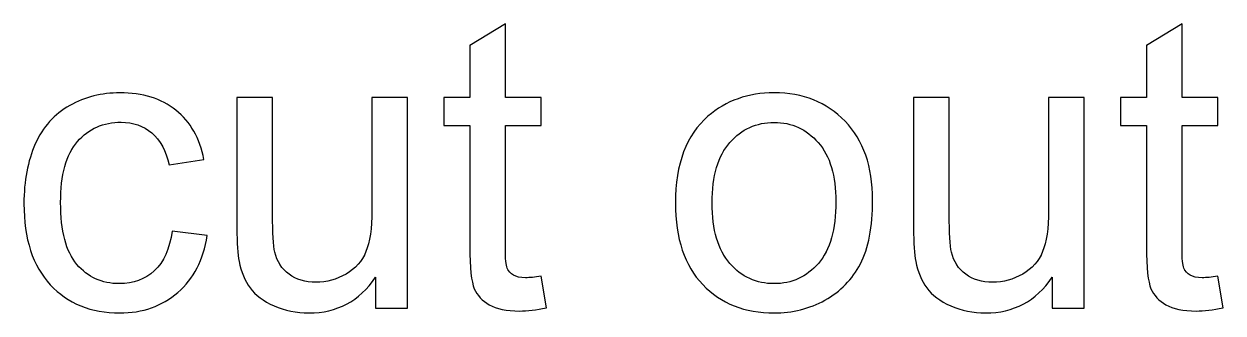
# Model space of a CAD drawing. Header units: inches. Extents: x -11.8 to 11.6, y -5.3 to 5.9.
# Drawn here: x 7.932 to 9.409, y 2.377 to 2.733 of the extents above; entities that cross this region are included whole.
import ezdxf

# ---------------------------------------------------------------- set-up
doc = ezdxf.new("R2010")
doc.units = ezdxf.units.IN
doc.header["$MEASUREMENT"] = 0
doc.layers.add('Layer 1', color=7, linetype='Continuous')

msp = doc.modelspace()

# ---------------------------------------------------------------- linework, layer by layer
at = {"layer": 'Layer 1', "color": 250}
for points, knots in [([(8.569, 2.4222), (8.569, 2.4222), (8.5754, 2.3833), (8.5754, 2.3833), (8.5754, 2.3833), (8.563, 2.3808), (8.552, 2.3794), (8.5422, 2.3794), (8.5422, 2.3794), (8.5262, 2.3794), (8.5139, 2.3819), (8.505, 2.387), (8.505, 2.387), (8.4963, 2.392), (8.4901, 2.3987), (8.4865, 2.4069), (8.4865, 2.4069), (8.483, 2.4151), (8.4811, 2.4324), (8.4811, 2.4588), (8.4811, 2.4588), (8.4811, 2.4588), (8.4811, 2.6079), (8.4811, 2.6079), (8.4811, 2.6079), (8.4811, 2.6079), (8.4489, 2.6079), (8.4489, 2.6079), (8.4489, 2.6079), (8.4489, 2.6079), (8.4489, 2.6421), (8.4489, 2.6421), (8.4489, 2.6421), (8.4489, 2.6421), (8.4811, 2.6421), (8.4811, 2.6421), (8.4811, 2.6421), (8.4811, 2.6421), (8.4811, 2.7063), (8.4811, 2.7063), (8.4811, 2.7063), (8.4811, 2.7063), (8.5249, 2.7327), (8.5249, 2.7327), (8.5249, 2.7327), (8.5249, 2.7327), (8.5249, 2.6421), (8.5249, 2.6421), (8.5249, 2.6421), (8.5249, 2.6421), (8.569, 2.6421), (8.569, 2.6421), (8.569, 2.6421), (8.569, 2.6421), (8.569, 2.6079), (8.569, 2.6079), (8.569, 2.6079), (8.569, 2.6079), (8.5249, 2.6079), (8.5249, 2.6079), (8.5249, 2.6079), (8.5249, 2.6079), (8.5249, 2.4563), (8.5249, 2.4563), (8.5249, 2.4563), (8.5249, 2.4438), (8.5256, 2.4358), (8.5271, 2.4322), (8.5271, 2.4322), (8.5287, 2.4286), (8.5312, 2.4258), (8.5347, 2.4236), (8.5347, 2.4236), (8.5382, 2.4215), (8.5432, 2.4204), (8.5497, 2.4204), (8.5497, 2.4204), (8.5546, 2.4204), (8.561, 2.421), (8.569, 2.4222)], [0, 0, 0, 0, 0.047619, 0.047619, 0.047619, 0.047619, 0.095238, 0.095238, 0.095238, 0.095238, 0.142857, 0.142857, 0.142857, 0.142857, 0.190476, 0.190476, 0.190476, 0.190476, 0.238095, 0.238095, 0.238095, 0.238095, 0.285714, 0.285714, 0.285714, 0.285714, 0.333333, 0.333333, 0.333333, 0.333333, 0.380952, 0.380952, 0.380952, 0.380952, 0.428571, 0.428571, 0.428571, 0.428571, 0.47619, 0.47619, 0.47619, 0.47619, 0.52381, 0.52381, 0.52381, 0.52381, 0.571429, 0.571429, 0.571429, 0.571429, 0.619048, 0.619048, 0.619048, 0.619048, 0.666667, 0.666667, 0.666667, 0.666667, 0.714286, 0.714286, 0.714286, 0.714286, 0.761905, 0.761905, 0.761905, 0.761905, 0.809524, 0.809524, 0.809524, 0.809524, 0.857143, 0.857143, 0.857143, 0.857143, 0.904762, 0.904762, 0.904762, 0.904762, 1, 1, 1, 1]), ([(9.403, 2.4222), (9.403, 2.4222), (9.4094, 2.3833), (9.4094, 2.3833), (9.4094, 2.3833), (9.397, 2.3808), (9.386, 2.3794), (9.3762, 2.3794), (9.3762, 2.3794), (9.3602, 2.3794), (9.3479, 2.3819), (9.339, 2.387), (9.339, 2.387), (9.3303, 2.392), (9.3241, 2.3987), (9.3205, 2.4069), (9.3205, 2.4069), (9.317, 2.4151), (9.3151, 2.4324), (9.3151, 2.4588), (9.3151, 2.4588), (9.3151, 2.4588), (9.3151, 2.6079), (9.3151, 2.6079), (9.3151, 2.6079), (9.3151, 2.6079), (9.2829, 2.6079), (9.2829, 2.6079), (9.2829, 2.6079), (9.2829, 2.6079), (9.2829, 2.6421), (9.2829, 2.6421), (9.2829, 2.6421), (9.2829, 2.6421), (9.3151, 2.6421), (9.3151, 2.6421), (9.3151, 2.6421), (9.3151, 2.6421), (9.3151, 2.7063), (9.3151, 2.7063), (9.3151, 2.7063), (9.3151, 2.7063), (9.3589, 2.7327), (9.3589, 2.7327), (9.3589, 2.7327), (9.3589, 2.7327), (9.3589, 2.6421), (9.3589, 2.6421), (9.3589, 2.6421), (9.3589, 2.6421), (9.403, 2.6421), (9.403, 2.6421), (9.403, 2.6421), (9.403, 2.6421), (9.403, 2.6079), (9.403, 2.6079), (9.403, 2.6079), (9.403, 2.6079), (9.3589, 2.6079), (9.3589, 2.6079), (9.3589, 2.6079), (9.3589, 2.6079), (9.3589, 2.4563), (9.3589, 2.4563), (9.3589, 2.4563), (9.3589, 2.4438), (9.3596, 2.4358), (9.3611, 2.4322), (9.3611, 2.4322), (9.3627, 2.4286), (9.3652, 2.4258), (9.3687, 2.4236), (9.3687, 2.4236), (9.3722, 2.4215), (9.3772, 2.4204), (9.3837, 2.4204), (9.3837, 2.4204), (9.3886, 2.4204), (9.395, 2.421), (9.403, 2.4222)], [0, 0, 0, 0, 0.047619, 0.047619, 0.047619, 0.047619, 0.095238, 0.095238, 0.095238, 0.095238, 0.142857, 0.142857, 0.142857, 0.142857, 0.190476, 0.190476, 0.190476, 0.190476, 0.238095, 0.238095, 0.238095, 0.238095, 0.285714, 0.285714, 0.285714, 0.285714, 0.333333, 0.333333, 0.333333, 0.333333, 0.380952, 0.380952, 0.380952, 0.380952, 0.428571, 0.428571, 0.428571, 0.428571, 0.47619, 0.47619, 0.47619, 0.47619, 0.52381, 0.52381, 0.52381, 0.52381, 0.571429, 0.571429, 0.571429, 0.571429, 0.619048, 0.619048, 0.619048, 0.619048, 0.666667, 0.666667, 0.666667, 0.666667, 0.714286, 0.714286, 0.714286, 0.714286, 0.761905, 0.761905, 0.761905, 0.761905, 0.809524, 0.809524, 0.809524, 0.809524, 0.857143, 0.857143, 0.857143, 0.857143, 0.904762, 0.904762, 0.904762, 0.904762, 1, 1, 1, 1]), ([(8.1142, 2.4778), (8.1142, 2.4778), (8.1574, 2.4722), (8.1574, 2.4722), (8.1574, 2.4722), (8.1527, 2.4424), (8.1406, 2.4191), (8.1211, 2.4023), (8.1211, 2.4023), (8.1017, 2.3854), (8.0778, 2.377), (8.0495, 2.377), (8.0495, 2.377), (8.014, 2.377), (7.9855, 2.3886), (7.964, 2.4118), (7.964, 2.4118), (7.9424, 2.4349), (7.9315, 2.4682), (7.9315, 2.5115), (7.9315, 2.5115), (7.9315, 2.5395), (7.9362, 2.564), (7.9455, 2.585), (7.9455, 2.585), (7.9548, 2.606), (7.9689, 2.6218), (7.9879, 2.6323), (7.9879, 2.6323), (8.0068, 2.6428), (8.0275, 2.648), (8.0497, 2.648), (8.0497, 2.648), (8.0779, 2.648), (8.101, 2.6408), (8.1188, 2.6266), (8.1188, 2.6266), (8.1367, 2.6123), (8.1482, 2.5922), (8.1533, 2.5659), (8.1533, 2.5659), (8.1533, 2.5659), (8.1105, 2.5593), (8.1105, 2.5593), (8.1105, 2.5593), (8.1065, 2.5768), (8.0993, 2.5898), (8.089, 2.5987), (8.089, 2.5987), (8.0786, 2.6074), (8.0661, 2.6118), (8.0515, 2.6118), (8.0515, 2.6118), (8.0293, 2.6118), (8.0113, 2.6039), (7.9975, 2.588), (7.9975, 2.588), (7.9836, 2.5722), (7.9767, 2.5471), (7.9767, 2.5128), (7.9767, 2.5128), (7.9767, 2.4779), (7.9834, 2.4526), (7.9968, 2.4368), (7.9968, 2.4368), (8.0101, 2.421), (8.0275, 2.4131), (8.049, 2.4131), (8.049, 2.4131), (8.0663, 2.4131), (8.0806, 2.4184), (8.0922, 2.429), (8.0922, 2.429), (8.1038, 2.4396), (8.1111, 2.4558), (8.1142, 2.4778)], [0, 0, 0, 0, 0.05, 0.05, 0.05, 0.05, 0.1, 0.1, 0.1, 0.1, 0.15, 0.15, 0.15, 0.15, 0.2, 0.2, 0.2, 0.2, 0.25, 0.25, 0.25, 0.25, 0.3, 0.3, 0.3, 0.3, 0.35, 0.35, 0.35, 0.35, 0.4, 0.4, 0.4, 0.4, 0.45, 0.45, 0.45, 0.45, 0.5, 0.5, 0.5, 0.5, 0.55, 0.55, 0.55, 0.55, 0.6, 0.6, 0.6, 0.6, 0.65, 0.65, 0.65, 0.65, 0.7, 0.7, 0.7, 0.7, 0.75, 0.75, 0.75, 0.75, 0.8, 0.8, 0.8, 0.8, 0.85, 0.85, 0.85, 0.85, 0.9, 0.9, 0.9, 0.9, 1, 1, 1, 1]), ([(8.7345, 2.5125), (8.7345, 2.5605), (8.7479, 2.5961), (8.7746, 2.6192), (8.7746, 2.6192), (8.7969, 2.6383), (8.824, 2.648), (8.8561, 2.648), (8.8561, 2.648), (8.8918, 2.648), (8.921, 2.6363), (8.9435, 2.6129), (8.9435, 2.6129), (8.9662, 2.5896), (8.9775, 2.5573), (8.9775, 2.5162), (8.9775, 2.5162), (8.9775, 2.4828), (8.9725, 2.4565), (8.9625, 2.4374), (8.9625, 2.4374), (8.9525, 2.4183), (8.9379, 2.4034), (8.9188, 2.3928), (8.9188, 2.3928), (8.8996, 2.3823), (8.8788, 2.377), (8.8561, 2.377), (8.8561, 2.377), (8.8199, 2.377), (8.7905, 2.3886), (8.7681, 2.4119), (8.7681, 2.4119), (8.7457, 2.4352), (8.7345, 2.4687), (8.7345, 2.5125)], [0, 0, 0, 0, 0.1, 0.1, 0.1, 0.1, 0.2, 0.2, 0.2, 0.2, 0.3, 0.3, 0.3, 0.3, 0.4, 0.4, 0.4, 0.4, 0.5, 0.5, 0.5, 0.5, 0.6, 0.6, 0.6, 0.6, 0.7, 0.7, 0.7, 0.7, 0.8, 0.8, 0.8, 0.8, 1, 1, 1, 1]), ([(8.365, 2.3828), (8.365, 2.3828), (8.365, 2.4209), (8.365, 2.4209), (8.365, 2.4209), (8.3447, 2.3916), (8.3173, 2.377), (8.2826, 2.377), (8.2826, 2.377), (8.2674, 2.377), (8.253, 2.3799), (8.2398, 2.3858), (8.2398, 2.3858), (8.2265, 2.3916), (8.2167, 2.399), (8.2103, 2.4078), (8.2103, 2.4078), (8.2038, 2.4168), (8.1993, 2.4276), (8.1967, 2.4404), (8.1967, 2.4404), (8.195, 2.4491), (8.194, 2.4628), (8.194, 2.4815), (8.194, 2.4815), (8.194, 2.4815), (8.194, 2.6421), (8.194, 2.6421), (8.194, 2.6421), (8.194, 2.6421), (8.238, 2.6421), (8.238, 2.6421), (8.238, 2.6421), (8.238, 2.6421), (8.238, 2.4983), (8.238, 2.4983), (8.238, 2.4983), (8.238, 2.4753), (8.2389, 2.4599), (8.2406, 2.4519), (8.2406, 2.4519), (8.2435, 2.4403), (8.2493, 2.4313), (8.2582, 2.4247), (8.2582, 2.4247), (8.2672, 2.4181), (8.2783, 2.4148), (8.2915, 2.4148), (8.2915, 2.4148), (8.3046, 2.4148), (8.317, 2.4182), (8.3285, 2.4249), (8.3285, 2.4249), (8.3401, 2.4317), (8.3483, 2.4409), (8.353, 2.4525), (8.353, 2.4525), (8.3579, 2.4642), (8.3603, 2.4811), (8.3603, 2.5032), (8.3603, 2.5032), (8.3603, 2.5032), (8.3603, 2.6421), (8.3603, 2.6421), (8.3603, 2.6421), (8.3603, 2.6421), (8.4042, 2.6421), (8.4042, 2.6421), (8.4042, 2.6421), (8.4042, 2.6421), (8.4042, 2.3828), (8.4042, 2.3828), (8.4042, 2.3828), (8.4042, 2.3828), (8.365, 2.3828), (8.365, 2.3828)], [0, 0, 0, 0, 0.05, 0.05, 0.05, 0.05, 0.1, 0.1, 0.1, 0.1, 0.15, 0.15, 0.15, 0.15, 0.2, 0.2, 0.2, 0.2, 0.25, 0.25, 0.25, 0.25, 0.3, 0.3, 0.3, 0.3, 0.35, 0.35, 0.35, 0.35, 0.4, 0.4, 0.4, 0.4, 0.45, 0.45, 0.45, 0.45, 0.5, 0.5, 0.5, 0.5, 0.55, 0.55, 0.55, 0.55, 0.6, 0.6, 0.6, 0.6, 0.65, 0.65, 0.65, 0.65, 0.7, 0.7, 0.7, 0.7, 0.75, 0.75, 0.75, 0.75, 0.8, 0.8, 0.8, 0.8, 0.85, 0.85, 0.85, 0.85, 0.9, 0.9, 0.9, 0.9, 1, 1, 1, 1]), ([(9.199, 2.3828), (9.199, 2.3828), (9.199, 2.4209), (9.199, 2.4209), (9.199, 2.4209), (9.1787, 2.3916), (9.1513, 2.377), (9.1166, 2.377), (9.1166, 2.377), (9.1014, 2.377), (9.087, 2.3799), (9.0738, 2.3858), (9.0738, 2.3858), (9.0605, 2.3916), (9.0507, 2.399), (9.0443, 2.4078), (9.0443, 2.4078), (9.0378, 2.4168), (9.0333, 2.4276), (9.0307, 2.4404), (9.0307, 2.4404), (9.029, 2.4491), (9.028, 2.4628), (9.028, 2.4815), (9.028, 2.4815), (9.028, 2.4815), (9.028, 2.6421), (9.028, 2.6421), (9.028, 2.6421), (9.028, 2.6421), (9.072, 2.6421), (9.072, 2.6421), (9.072, 2.6421), (9.072, 2.6421), (9.072, 2.4983), (9.072, 2.4983), (9.072, 2.4983), (9.072, 2.4753), (9.0729, 2.4599), (9.0746, 2.4519), (9.0746, 2.4519), (9.0775, 2.4403), (9.0833, 2.4313), (9.0922, 2.4247), (9.0922, 2.4247), (9.1012, 2.4181), (9.1123, 2.4148), (9.1255, 2.4148), (9.1255, 2.4148), (9.1386, 2.4148), (9.151, 2.4182), (9.1625, 2.4249), (9.1625, 2.4249), (9.1741, 2.4317), (9.1823, 2.4409), (9.187, 2.4525), (9.187, 2.4525), (9.1919, 2.4642), (9.1943, 2.4811), (9.1943, 2.5032), (9.1943, 2.5032), (9.1943, 2.5032), (9.1943, 2.6421), (9.1943, 2.6421), (9.1943, 2.6421), (9.1943, 2.6421), (9.2382, 2.6421), (9.2382, 2.6421), (9.2382, 2.6421), (9.2382, 2.6421), (9.2382, 2.3828), (9.2382, 2.3828), (9.2382, 2.3828), (9.2382, 2.3828), (9.199, 2.3828), (9.199, 2.3828)], [0, 0, 0, 0, 0.05, 0.05, 0.05, 0.05, 0.1, 0.1, 0.1, 0.1, 0.15, 0.15, 0.15, 0.15, 0.2, 0.2, 0.2, 0.2, 0.25, 0.25, 0.25, 0.25, 0.3, 0.3, 0.3, 0.3, 0.35, 0.35, 0.35, 0.35, 0.4, 0.4, 0.4, 0.4, 0.45, 0.45, 0.45, 0.45, 0.5, 0.5, 0.5, 0.5, 0.55, 0.55, 0.55, 0.55, 0.6, 0.6, 0.6, 0.6, 0.65, 0.65, 0.65, 0.65, 0.7, 0.7, 0.7, 0.7, 0.75, 0.75, 0.75, 0.75, 0.8, 0.8, 0.8, 0.8, 0.85, 0.85, 0.85, 0.85, 0.9, 0.9, 0.9, 0.9, 1, 1, 1, 1]), ([(8.7797, 2.5125), (8.7797, 2.4793), (8.787, 2.4544), (8.8015, 2.4379), (8.8015, 2.4379), (8.816, 2.4213), (8.8342, 2.4131), (8.8561, 2.4131), (8.8561, 2.4131), (8.878, 2.4131), (8.8961, 2.4214), (8.9106, 2.438), (8.9106, 2.438), (8.925, 2.4546), (8.9323, 2.4799), (8.9323, 2.5139), (8.9323, 2.5139), (8.9323, 2.546), (8.925, 2.5703), (8.9105, 2.5868), (8.9105, 2.5868), (8.8959, 2.6033), (8.8778, 2.6116), (8.8561, 2.6116), (8.8561, 2.6116), (8.8342, 2.6116), (8.816, 2.6033), (8.8015, 2.5869), (8.8015, 2.5869), (8.787, 2.5705), (8.7797, 2.5457), (8.7797, 2.5125)], [0, 0, 0, 0, 0.111111, 0.111111, 0.111111, 0.111111, 0.222222, 0.222222, 0.222222, 0.222222, 0.333333, 0.333333, 0.333333, 0.333333, 0.444444, 0.444444, 0.444444, 0.444444, 0.555556, 0.555556, 0.555556, 0.555556, 0.666667, 0.666667, 0.666667, 0.666667, 0.777778, 0.777778, 0.777778, 0.777778, 1, 1, 1, 1])]:
    msp.add_open_spline(points, degree=3, knots=knots, dxfattribs=at)
at = {"layer": 'Layer 1', "color": 250, "lineweight": 9}
for points, knots in [([(8.569, 2.4222), (8.569, 2.4222), (8.5754, 2.3833), (8.5754, 2.3833), (8.5754, 2.3833), (8.563, 2.3808), (8.552, 2.3794), (8.5422, 2.3794), (8.5422, 2.3794), (8.5262, 2.3794), (8.5139, 2.3819), (8.505, 2.387), (8.505, 2.387), (8.4963, 2.392), (8.4901, 2.3987), (8.4865, 2.4069), (8.4865, 2.4069), (8.483, 2.4151), (8.4811, 2.4324), (8.4811, 2.4588), (8.4811, 2.4588), (8.4811, 2.4588), (8.4811, 2.6079), (8.4811, 2.6079), (8.4811, 2.6079), (8.4811, 2.6079), (8.4489, 2.6079), (8.4489, 2.6079), (8.4489, 2.6079), (8.4489, 2.6079), (8.4489, 2.6421), (8.4489, 2.6421), (8.4489, 2.6421), (8.4489, 2.6421), (8.4811, 2.6421), (8.4811, 2.6421), (8.4811, 2.6421), (8.4811, 2.6421), (8.4811, 2.7063), (8.4811, 2.7063), (8.4811, 2.7063), (8.4811, 2.7063), (8.5249, 2.7327), (8.5249, 2.7327), (8.5249, 2.7327), (8.5249, 2.7327), (8.5249, 2.6421), (8.5249, 2.6421), (8.5249, 2.6421), (8.5249, 2.6421), (8.569, 2.6421), (8.569, 2.6421), (8.569, 2.6421), (8.569, 2.6421), (8.569, 2.6079), (8.569, 2.6079), (8.569, 2.6079), (8.569, 2.6079), (8.5249, 2.6079), (8.5249, 2.6079), (8.5249, 2.6079), (8.5249, 2.6079), (8.5249, 2.4563), (8.5249, 2.4563), (8.5249, 2.4563), (8.5249, 2.4438), (8.5256, 2.4358), (8.5271, 2.4322), (8.5271, 2.4322), (8.5287, 2.4286), (8.5312, 2.4258), (8.5347, 2.4236), (8.5347, 2.4236), (8.5382, 2.4215), (8.5432, 2.4204), (8.5497, 2.4204), (8.5497, 2.4204), (8.5546, 2.4204), (8.561, 2.421), (8.569, 2.4222)], [0, 0, 0, 0, 0.047619, 0.047619, 0.047619, 0.047619, 0.095238, 0.095238, 0.095238, 0.095238, 0.142857, 0.142857, 0.142857, 0.142857, 0.190476, 0.190476, 0.190476, 0.190476, 0.238095, 0.238095, 0.238095, 0.238095, 0.285714, 0.285714, 0.285714, 0.285714, 0.333333, 0.333333, 0.333333, 0.333333, 0.380952, 0.380952, 0.380952, 0.380952, 0.428571, 0.428571, 0.428571, 0.428571, 0.47619, 0.47619, 0.47619, 0.47619, 0.52381, 0.52381, 0.52381, 0.52381, 0.571429, 0.571429, 0.571429, 0.571429, 0.619048, 0.619048, 0.619048, 0.619048, 0.666667, 0.666667, 0.666667, 0.666667, 0.714286, 0.714286, 0.714286, 0.714286, 0.761905, 0.761905, 0.761905, 0.761905, 0.809524, 0.809524, 0.809524, 0.809524, 0.857143, 0.857143, 0.857143, 0.857143, 0.904762, 0.904762, 0.904762, 0.904762, 1, 1, 1, 1]), ([(9.403, 2.4222), (9.403, 2.4222), (9.4094, 2.3833), (9.4094, 2.3833), (9.4094, 2.3833), (9.397, 2.3808), (9.386, 2.3794), (9.3762, 2.3794), (9.3762, 2.3794), (9.3602, 2.3794), (9.3479, 2.3819), (9.339, 2.387), (9.339, 2.387), (9.3303, 2.392), (9.3241, 2.3987), (9.3205, 2.4069), (9.3205, 2.4069), (9.317, 2.4151), (9.3151, 2.4324), (9.3151, 2.4588), (9.3151, 2.4588), (9.3151, 2.4588), (9.3151, 2.6079), (9.3151, 2.6079), (9.3151, 2.6079), (9.3151, 2.6079), (9.2829, 2.6079), (9.2829, 2.6079), (9.2829, 2.6079), (9.2829, 2.6079), (9.2829, 2.6421), (9.2829, 2.6421), (9.2829, 2.6421), (9.2829, 2.6421), (9.3151, 2.6421), (9.3151, 2.6421), (9.3151, 2.6421), (9.3151, 2.6421), (9.3151, 2.7063), (9.3151, 2.7063), (9.3151, 2.7063), (9.3151, 2.7063), (9.3589, 2.7327), (9.3589, 2.7327), (9.3589, 2.7327), (9.3589, 2.7327), (9.3589, 2.6421), (9.3589, 2.6421), (9.3589, 2.6421), (9.3589, 2.6421), (9.403, 2.6421), (9.403, 2.6421), (9.403, 2.6421), (9.403, 2.6421), (9.403, 2.6079), (9.403, 2.6079), (9.403, 2.6079), (9.403, 2.6079), (9.3589, 2.6079), (9.3589, 2.6079), (9.3589, 2.6079), (9.3589, 2.6079), (9.3589, 2.4563), (9.3589, 2.4563), (9.3589, 2.4563), (9.3589, 2.4438), (9.3596, 2.4358), (9.3611, 2.4322), (9.3611, 2.4322), (9.3627, 2.4286), (9.3652, 2.4258), (9.3687, 2.4236), (9.3687, 2.4236), (9.3722, 2.4215), (9.3772, 2.4204), (9.3837, 2.4204), (9.3837, 2.4204), (9.3886, 2.4204), (9.395, 2.421), (9.403, 2.4222)], [0, 0, 0, 0, 0.047619, 0.047619, 0.047619, 0.047619, 0.095238, 0.095238, 0.095238, 0.095238, 0.142857, 0.142857, 0.142857, 0.142857, 0.190476, 0.190476, 0.190476, 0.190476, 0.238095, 0.238095, 0.238095, 0.238095, 0.285714, 0.285714, 0.285714, 0.285714, 0.333333, 0.333333, 0.333333, 0.333333, 0.380952, 0.380952, 0.380952, 0.380952, 0.428571, 0.428571, 0.428571, 0.428571, 0.47619, 0.47619, 0.47619, 0.47619, 0.52381, 0.52381, 0.52381, 0.52381, 0.571429, 0.571429, 0.571429, 0.571429, 0.619048, 0.619048, 0.619048, 0.619048, 0.666667, 0.666667, 0.666667, 0.666667, 0.714286, 0.714286, 0.714286, 0.714286, 0.761905, 0.761905, 0.761905, 0.761905, 0.809524, 0.809524, 0.809524, 0.809524, 0.857143, 0.857143, 0.857143, 0.857143, 0.904762, 0.904762, 0.904762, 0.904762, 1, 1, 1, 1]), ([(8.1142, 2.4778), (8.1142, 2.4778), (8.1574, 2.4722), (8.1574, 2.4722), (8.1574, 2.4722), (8.1527, 2.4424), (8.1406, 2.4191), (8.1211, 2.4023), (8.1211, 2.4023), (8.1017, 2.3854), (8.0778, 2.377), (8.0495, 2.377), (8.0495, 2.377), (8.014, 2.377), (7.9855, 2.3886), (7.964, 2.4118), (7.964, 2.4118), (7.9424, 2.4349), (7.9315, 2.4682), (7.9315, 2.5115), (7.9315, 2.5115), (7.9315, 2.5395), (7.9362, 2.564), (7.9455, 2.585), (7.9455, 2.585), (7.9548, 2.606), (7.9689, 2.6218), (7.9879, 2.6323), (7.9879, 2.6323), (8.0068, 2.6428), (8.0275, 2.648), (8.0497, 2.648), (8.0497, 2.648), (8.0779, 2.648), (8.101, 2.6408), (8.1188, 2.6266), (8.1188, 2.6266), (8.1367, 2.6123), (8.1482, 2.5922), (8.1533, 2.5659), (8.1533, 2.5659), (8.1533, 2.5659), (8.1105, 2.5593), (8.1105, 2.5593), (8.1105, 2.5593), (8.1065, 2.5768), (8.0993, 2.5898), (8.089, 2.5987), (8.089, 2.5987), (8.0786, 2.6074), (8.0661, 2.6118), (8.0515, 2.6118), (8.0515, 2.6118), (8.0293, 2.6118), (8.0113, 2.6039), (7.9975, 2.588), (7.9975, 2.588), (7.9836, 2.5722), (7.9767, 2.5471), (7.9767, 2.5128), (7.9767, 2.5128), (7.9767, 2.4779), (7.9834, 2.4526), (7.9968, 2.4368), (7.9968, 2.4368), (8.0101, 2.421), (8.0275, 2.4131), (8.049, 2.4131), (8.049, 2.4131), (8.0663, 2.4131), (8.0806, 2.4184), (8.0922, 2.429), (8.0922, 2.429), (8.1038, 2.4396), (8.1111, 2.4558), (8.1142, 2.4778)], [0, 0, 0, 0, 0.05, 0.05, 0.05, 0.05, 0.1, 0.1, 0.1, 0.1, 0.15, 0.15, 0.15, 0.15, 0.2, 0.2, 0.2, 0.2, 0.25, 0.25, 0.25, 0.25, 0.3, 0.3, 0.3, 0.3, 0.35, 0.35, 0.35, 0.35, 0.4, 0.4, 0.4, 0.4, 0.45, 0.45, 0.45, 0.45, 0.5, 0.5, 0.5, 0.5, 0.55, 0.55, 0.55, 0.55, 0.6, 0.6, 0.6, 0.6, 0.65, 0.65, 0.65, 0.65, 0.7, 0.7, 0.7, 0.7, 0.75, 0.75, 0.75, 0.75, 0.8, 0.8, 0.8, 0.8, 0.85, 0.85, 0.85, 0.85, 0.9, 0.9, 0.9, 0.9, 1, 1, 1, 1]), ([(8.7345, 2.5125), (8.7345, 2.5605), (8.7479, 2.5961), (8.7746, 2.6192), (8.7746, 2.6192), (8.7969, 2.6383), (8.824, 2.648), (8.8561, 2.648), (8.8561, 2.648), (8.8918, 2.648), (8.921, 2.6363), (8.9435, 2.6129), (8.9435, 2.6129), (8.9662, 2.5896), (8.9775, 2.5573), (8.9775, 2.5162), (8.9775, 2.5162), (8.9775, 2.4828), (8.9725, 2.4565), (8.9625, 2.4374), (8.9625, 2.4374), (8.9525, 2.4183), (8.9379, 2.4034), (8.9188, 2.3928), (8.9188, 2.3928), (8.8996, 2.3823), (8.8788, 2.377), (8.8561, 2.377), (8.8561, 2.377), (8.8199, 2.377), (8.7905, 2.3886), (8.7681, 2.4119), (8.7681, 2.4119), (8.7457, 2.4352), (8.7345, 2.4687), (8.7345, 2.5125)], [0, 0, 0, 0, 0.1, 0.1, 0.1, 0.1, 0.2, 0.2, 0.2, 0.2, 0.3, 0.3, 0.3, 0.3, 0.4, 0.4, 0.4, 0.4, 0.5, 0.5, 0.5, 0.5, 0.6, 0.6, 0.6, 0.6, 0.7, 0.7, 0.7, 0.7, 0.8, 0.8, 0.8, 0.8, 1, 1, 1, 1]), ([(8.365, 2.3828), (8.365, 2.3828), (8.365, 2.4209), (8.365, 2.4209), (8.365, 2.4209), (8.3447, 2.3916), (8.3173, 2.377), (8.2826, 2.377), (8.2826, 2.377), (8.2674, 2.377), (8.253, 2.3799), (8.2398, 2.3858), (8.2398, 2.3858), (8.2265, 2.3916), (8.2167, 2.399), (8.2103, 2.4078), (8.2103, 2.4078), (8.2038, 2.4168), (8.1993, 2.4276), (8.1967, 2.4404), (8.1967, 2.4404), (8.195, 2.4491), (8.194, 2.4628), (8.194, 2.4815), (8.194, 2.4815), (8.194, 2.4815), (8.194, 2.6421), (8.194, 2.6421), (8.194, 2.6421), (8.194, 2.6421), (8.238, 2.6421), (8.238, 2.6421), (8.238, 2.6421), (8.238, 2.6421), (8.238, 2.4983), (8.238, 2.4983), (8.238, 2.4983), (8.238, 2.4753), (8.2389, 2.4599), (8.2406, 2.4519), (8.2406, 2.4519), (8.2435, 2.4403), (8.2493, 2.4313), (8.2582, 2.4247), (8.2582, 2.4247), (8.2672, 2.4181), (8.2783, 2.4148), (8.2915, 2.4148), (8.2915, 2.4148), (8.3046, 2.4148), (8.317, 2.4182), (8.3285, 2.4249), (8.3285, 2.4249), (8.3401, 2.4317), (8.3483, 2.4409), (8.353, 2.4525), (8.353, 2.4525), (8.3579, 2.4642), (8.3603, 2.4811), (8.3603, 2.5032), (8.3603, 2.5032), (8.3603, 2.5032), (8.3603, 2.6421), (8.3603, 2.6421), (8.3603, 2.6421), (8.3603, 2.6421), (8.4042, 2.6421), (8.4042, 2.6421), (8.4042, 2.6421), (8.4042, 2.6421), (8.4042, 2.3828), (8.4042, 2.3828), (8.4042, 2.3828), (8.4042, 2.3828), (8.365, 2.3828), (8.365, 2.3828)], [0, 0, 0, 0, 0.05, 0.05, 0.05, 0.05, 0.1, 0.1, 0.1, 0.1, 0.15, 0.15, 0.15, 0.15, 0.2, 0.2, 0.2, 0.2, 0.25, 0.25, 0.25, 0.25, 0.3, 0.3, 0.3, 0.3, 0.35, 0.35, 0.35, 0.35, 0.4, 0.4, 0.4, 0.4, 0.45, 0.45, 0.45, 0.45, 0.5, 0.5, 0.5, 0.5, 0.55, 0.55, 0.55, 0.55, 0.6, 0.6, 0.6, 0.6, 0.65, 0.65, 0.65, 0.65, 0.7, 0.7, 0.7, 0.7, 0.75, 0.75, 0.75, 0.75, 0.8, 0.8, 0.8, 0.8, 0.85, 0.85, 0.85, 0.85, 0.9, 0.9, 0.9, 0.9, 1, 1, 1, 1]), ([(9.199, 2.3828), (9.199, 2.3828), (9.199, 2.4209), (9.199, 2.4209), (9.199, 2.4209), (9.1787, 2.3916), (9.1513, 2.377), (9.1166, 2.377), (9.1166, 2.377), (9.1014, 2.377), (9.087, 2.3799), (9.0738, 2.3858), (9.0738, 2.3858), (9.0605, 2.3916), (9.0507, 2.399), (9.0443, 2.4078), (9.0443, 2.4078), (9.0378, 2.4168), (9.0333, 2.4276), (9.0307, 2.4404), (9.0307, 2.4404), (9.029, 2.4491), (9.028, 2.4628), (9.028, 2.4815), (9.028, 2.4815), (9.028, 2.4815), (9.028, 2.6421), (9.028, 2.6421), (9.028, 2.6421), (9.028, 2.6421), (9.072, 2.6421), (9.072, 2.6421), (9.072, 2.6421), (9.072, 2.6421), (9.072, 2.4983), (9.072, 2.4983), (9.072, 2.4983), (9.072, 2.4753), (9.0729, 2.4599), (9.0746, 2.4519), (9.0746, 2.4519), (9.0775, 2.4403), (9.0833, 2.4313), (9.0922, 2.4247), (9.0922, 2.4247), (9.1012, 2.4181), (9.1123, 2.4148), (9.1255, 2.4148), (9.1255, 2.4148), (9.1386, 2.4148), (9.151, 2.4182), (9.1625, 2.4249), (9.1625, 2.4249), (9.1741, 2.4317), (9.1823, 2.4409), (9.187, 2.4525), (9.187, 2.4525), (9.1919, 2.4642), (9.1943, 2.4811), (9.1943, 2.5032), (9.1943, 2.5032), (9.1943, 2.5032), (9.1943, 2.6421), (9.1943, 2.6421), (9.1943, 2.6421), (9.1943, 2.6421), (9.2382, 2.6421), (9.2382, 2.6421), (9.2382, 2.6421), (9.2382, 2.6421), (9.2382, 2.3828), (9.2382, 2.3828), (9.2382, 2.3828), (9.2382, 2.3828), (9.199, 2.3828), (9.199, 2.3828)], [0, 0, 0, 0, 0.05, 0.05, 0.05, 0.05, 0.1, 0.1, 0.1, 0.1, 0.15, 0.15, 0.15, 0.15, 0.2, 0.2, 0.2, 0.2, 0.25, 0.25, 0.25, 0.25, 0.3, 0.3, 0.3, 0.3, 0.35, 0.35, 0.35, 0.35, 0.4, 0.4, 0.4, 0.4, 0.45, 0.45, 0.45, 0.45, 0.5, 0.5, 0.5, 0.5, 0.55, 0.55, 0.55, 0.55, 0.6, 0.6, 0.6, 0.6, 0.65, 0.65, 0.65, 0.65, 0.7, 0.7, 0.7, 0.7, 0.75, 0.75, 0.75, 0.75, 0.8, 0.8, 0.8, 0.8, 0.85, 0.85, 0.85, 0.85, 0.9, 0.9, 0.9, 0.9, 1, 1, 1, 1]), ([(8.7797, 2.5125), (8.7797, 2.4793), (8.787, 2.4544), (8.8015, 2.4379), (8.8015, 2.4379), (8.816, 2.4213), (8.8342, 2.4131), (8.8561, 2.4131), (8.8561, 2.4131), (8.878, 2.4131), (8.8961, 2.4214), (8.9106, 2.438), (8.9106, 2.438), (8.925, 2.4546), (8.9323, 2.4799), (8.9323, 2.5139), (8.9323, 2.5139), (8.9323, 2.546), (8.925, 2.5703), (8.9105, 2.5868), (8.9105, 2.5868), (8.8959, 2.6033), (8.8778, 2.6116), (8.8561, 2.6116), (8.8561, 2.6116), (8.8342, 2.6116), (8.816, 2.6033), (8.8015, 2.5869), (8.8015, 2.5869), (8.787, 2.5705), (8.7797, 2.5457), (8.7797, 2.5125)], [0, 0, 0, 0, 0.111111, 0.111111, 0.111111, 0.111111, 0.222222, 0.222222, 0.222222, 0.222222, 0.333333, 0.333333, 0.333333, 0.333333, 0.444444, 0.444444, 0.444444, 0.444444, 0.555556, 0.555556, 0.555556, 0.555556, 0.666667, 0.666667, 0.666667, 0.666667, 0.777778, 0.777778, 0.777778, 0.777778, 1, 1, 1, 1])]:
    msp.add_open_spline(points, degree=3, knots=knots, dxfattribs=at)

doc.saveas('drawing.dxf')
